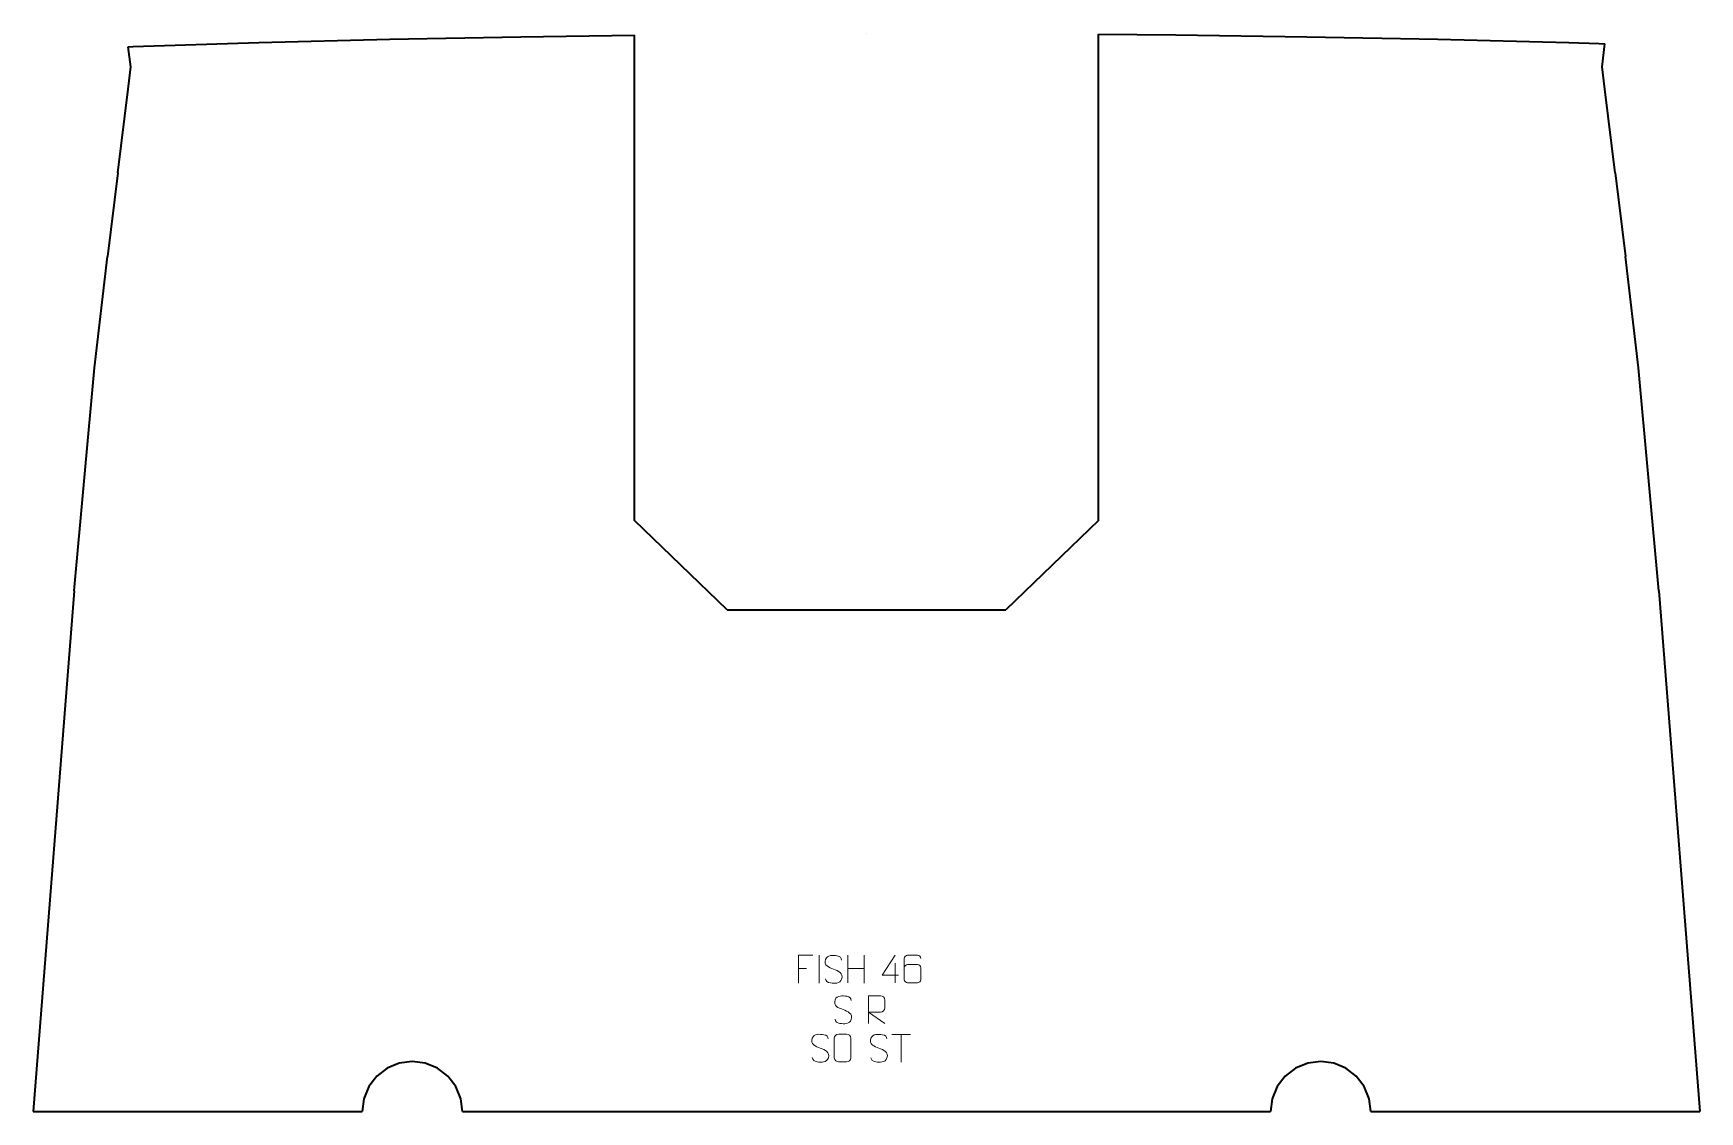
# Model space of a CAD drawing. Header units: millimetres. Extents: x -747 to 747, y -483 to 484.
import ezdxf

# ---------------------------------------------------------------- set-up
doc = ezdxf.new("R2010")
doc.units = ezdxf.units.MM
doc.header["$MEASUREMENT"] = 0
doc.layers.add('layer 1', color=7, linetype='Continuous')
doc.layers.add('layer 2', color=7, linetype='Continuous')

msp = doc.modelspace()

# ---------------------------------------------------------------- linework, layer by layer
at = {"layer": 'layer 1', "color": 250, "lineweight": 9}
for points, knots in [([(-48.0742, -343.1454), (-48.0742, -343.1454), (-60.9482, -343.1454), (-60.9482, -343.1454), (-60.9482, -343.1454), (-60.9482, -343.1454), (-60.9482, -368.099), (-60.9482, -368.099)], [0, 0, 0, 0, 0.333333333, 0.333333333, 0.333333333, 0.333333333, 1, 1, 1, 1]), ([(-29.5112, -355.6221), (-33.7595, -354.1517), (-38.6676, -352.3559), (-36.6625, -346.8356), (-36.6625, -346.8356), (-35.159, -342.6957), (-29.9454, -343.0842), (-26.3418, -343.6853), (-26.3418, -343.6853), (-23.4812, -344.1625), (-22.6165, -345.3757), (-22.3059, -347.4598)], [0, 0, 0, 0, 0.25, 0.25, 0.25, 0.25, 0.5, 0.5, 0.5, 0.5, 1, 1, 1, 1]), ([(28.7297, -361.113), (28.7297, -361.113), (13.908, -361.113), (13.908, -361.113), (13.908, -361.113), (13.908, -361.113), (25.7856, -343.0425), (25.7856, -343.0425)], [0, 0, 0, 0, 0.333333333, 0.333333333, 0.333333333, 0.333333333, 1, 1, 1, 1]), ([(48.7488, -345.9889), (48.7247, -344.6494), (47.3685, -342.9962), (45.7966, -343.0305), (45.7966, -343.0305), (42.8118, -343.0308), (39.8266, -343.0308), (36.8412, -343.0305), (36.8412, -343.0305), (35.6221, -343.0156), (33.8939, -344.4532), (33.8889, -345.9889), (33.8889, -345.9889), (33.8892, -352.3494), (33.8892, -358.7102), (33.8889, -365.0709), (33.8889, -365.0709), (33.8936, -366.2338), (35.6221, -368.0049), (36.8412, -368.0293), (36.8412, -368.0293), (39.8266, -368.029), (42.8118, -368.029), (45.7966, -368.0293), (45.7966, -368.0293), (47.0747, -367.9855), (48.7444, -366.371), (48.7488, -365.0709), (48.7488, -365.0709), (48.7488, -361.4876), (48.7488, -357.9045), (48.7488, -354.3218), (48.7488, -354.3218), (48.7103, -352.8436), (47.1276, -351.4107), (45.7966, -351.4127), (45.7966, -351.4127), (42.8118, -351.4124), (39.8266, -351.4124), (36.8412, -351.4127), (36.8412, -351.4127), (35.5117, -351.4077), (33.8687, -352.915), (33.9104, -354.3435)], [0, 0, 0, 0, 0.083333333, 0.083333333, 0.083333333, 0.083333333, 0.166666667, 0.166666667, 0.166666667, 0.166666667, 0.25, 0.25, 0.25, 0.25, 0.333333333, 0.333333333, 0.333333333, 0.333333333, 0.416666667, 0.416666667, 0.416666667, 0.416666667, 0.5, 0.5, 0.5, 0.5, 0.583333333, 0.583333333, 0.583333333, 0.583333333, 0.666666667, 0.666666667, 0.666666667, 0.666666667, 0.75, 0.75, 0.75, 0.75, 0.833333333, 0.833333333, 0.833333333, 0.833333333, 1, 1, 1, 1]), ([(-29.5112, -355.6222), (-25.4926, -357.2689), (-20.4631, -359.1572), (-22.2971, -364.5175), (-22.2971, -364.5175), (-23.7569, -368.7839), (-28.6677, -368.5272), (-32.3938, -367.9725), (-32.3938, -367.9725), (-35.1438, -367.5627), (-36.3647, -366.3492), (-36.7427, -364.237)], [0, 0, 0, 0, 0.25, 0.25, 0.25, 0.25, 0.5, 0.5, 0.5, 0.5, 1, 1, 1, 1]), ([(-20.9415, -391.89), (-25.1898, -390.4196), (-30.0979, -388.6238), (-28.0928, -383.1035), (-28.0928, -383.1035), (-26.5893, -378.9636), (-21.3757, -379.3521), (-17.7721, -379.9532), (-17.7721, -379.9532), (-14.9115, -380.4304), (-14.0468, -381.6436), (-13.7362, -383.7277)], [0, 0, 0, 0, 0.25, 0.25, 0.25, 0.25, 0.5, 0.5, 0.5, 0.5, 1, 1, 1, 1]), ([(1.7265, -404.3668), (1.7265, -404.3668), (1.7265, -379.4133), (1.7265, -379.4133), (1.7265, -379.4133), (5.3213, -379.4133), (8.9168, -379.4133), (12.512, -379.4133), (12.512, -379.4133), (14.8373, -379.451), (16.3946, -380.941), (16.3905, -383.3074), (16.3905, -383.3074), (16.3901, -385.3429), (16.3901, -388.4023), (16.3905, -390.4383), (16.3905, -390.4383), (16.384, -392.3138), (14.5717, -394.2556), (12.5622, -394.2747), (12.5622, -394.2747), (12.5622, -394.2747), (1.7265, -394.2747), (1.7265, -394.2747), (1.7265, -394.2747), (1.7265, -394.2747), (16.3812, -404.3668), (16.3812, -404.3668)], [0, 0, 0, 0, 0.125, 0.125, 0.125, 0.125, 0.25, 0.25, 0.25, 0.25, 0.375, 0.375, 0.375, 0.375, 0.5, 0.5, 0.5, 0.5, 0.625, 0.625, 0.625, 0.625, 0.75, 0.75, 0.75, 0.75, 1, 1, 1, 1]), ([(-20.9415, -391.8901), (-16.9229, -393.5368), (-11.8934, -395.4251), (-13.7274, -400.7854), (-13.7274, -400.7854), (-15.1872, -405.0518), (-20.098, -404.7951), (-23.8241, -404.2404), (-23.8241, -404.2404), (-26.5741, -403.8306), (-27.795, -402.6171), (-28.173, -400.5049)], [0, 0, 0, 0, 0.25, 0.25, 0.25, 0.25, 0.5, 0.5, 0.5, 0.5, 1, 1, 1, 1]), ([(-41.4489, -426.3652), (-45.6972, -424.8948), (-50.6053, -423.099), (-48.6002, -417.5787), (-48.6002, -417.5787), (-47.0967, -413.4388), (-41.8831, -413.8273), (-38.2795, -414.4284), (-38.2795, -414.4284), (-35.4189, -414.9056), (-34.5542, -416.1188), (-34.2436, -418.2029)], [0, 0, 0, 0, 0.25, 0.25, 0.25, 0.25, 0.5, 0.5, 0.5, 0.5, 1, 1, 1, 1]), ([(-24.9685, -413.8888), (-22.6428, -413.8888), (-20.3167, -413.8888), (-17.9906, -413.8888), (-17.9906, -413.8888), (-16.044, -413.8532), (-14.0526, -415.3448), (-14.0259, -417.7824), (-14.0259, -417.7824), (-14.0263, -423.5293), (-14.0263, -429.2766), (-14.0259, -435.0243), (-14.0259, -435.0243), (-14.1657, -437.3477), (-15.8429, -438.8273), (-17.9906, -438.8381), (-17.9906, -438.8381), (-20.3225, -438.8377), (-22.6544, -438.8377), (-24.9859, -438.8381), (-24.9859, -438.8381), (-26.9109, -438.9435), (-28.883, -437.059), (-28.8718, -435.0417), (-28.8718, -435.0417), (-28.8715, -429.2716), (-28.8715, -423.5019), (-28.8718, -417.7326), (-28.8718, -417.7326), (-28.8676, -415.5945), (-27.1209, -413.8753), (-24.9685, -413.8888)], [0, 0, 0, 0, 0.111111111, 0.111111111, 0.111111111, 0.111111111, 0.222222222, 0.222222222, 0.222222222, 0.222222222, 0.333333333, 0.333333333, 0.333333333, 0.333333333, 0.444444444, 0.444444444, 0.444444444, 0.444444444, 0.555555556, 0.555555556, 0.555555556, 0.555555556, 0.666666667, 0.666666667, 0.666666667, 0.666666667, 0.777777778, 0.777777778, 0.777777778, 0.777777778, 1, 1, 1, 1]), ([(11.1284, -426.387), (6.8801, -424.9166), (1.972, -423.1208), (3.9771, -417.6005), (3.9771, -417.6005), (5.4806, -413.4606), (10.6942, -413.8491), (14.2978, -414.4502), (14.2978, -414.4502), (17.1584, -414.9274), (18.0231, -416.1406), (18.3337, -418.2247)], [0, 0, 0, 0, 0.25, 0.25, 0.25, 0.25, 0.5, 0.5, 0.5, 0.5, 1, 1, 1, 1]), ([(-41.4489, -426.3653), (-37.4303, -428.012), (-32.4008, -429.9003), (-34.2348, -435.2606), (-34.2348, -435.2606), (-35.6946, -439.527), (-40.6054, -439.2703), (-44.3315, -438.7156), (-44.3315, -438.7156), (-47.0815, -438.3058), (-48.3024, -437.0923), (-48.6804, -434.9801)], [0, 0, 0, 0, 0.25, 0.25, 0.25, 0.25, 0.5, 0.5, 0.5, 0.5, 1, 1, 1, 1]), ([(11.1284, -426.3871), (15.147, -428.0338), (20.1765, -429.9221), (18.3425, -435.2824), (18.3425, -435.2824), (16.8827, -439.5488), (11.9719, -439.2921), (8.2458, -438.7374), (8.2458, -438.7374), (5.4958, -438.3276), (4.2749, -437.1141), (3.8969, -435.0019)], [0, 0, 0, 0, 0.25, 0.25, 0.25, 0.25, 0.5, 0.5, 0.5, 0.5, 1, 1, 1, 1])]:
    msp.add_open_spline(points, degree=3, knots=knots, dxfattribs=at)
for points in [[(-42.5112, -343.1351), (-42.5112, -343.1351), (-42.5112, -368.1092), (-42.5112, -368.1092)], [(-16.8329, -343.1453), (-16.8329, -343.1453), (-16.8329, -367.9228), (-16.8329, -367.9228)], [(-2.1896, -343.1453), (-2.1896, -343.1453), (-2.1896, -368.0988), (-2.1896, -368.0988)], [(-60.9482, -355.0251), (-60.9482, -355.0251), (-53.7801, -355.0251), (-53.7801, -355.0251)], [(-16.8329, -355.0276), (-16.8329, -355.0276), (-2.1896, -355.0272), (-2.1896, -355.0272)], [(25.7856, -350.3519), (25.7856, -350.3519), (25.7856, -368.0166), (25.7856, -368.0166)], [(22.6346, -414.1131), (22.6346, -414.1131), (39.6218, -414.1131), (39.6218, -414.1131)], [(31.1284, -439.0431), (31.1284, -439.0431), (31.1284, -414.0896), (31.1284, -414.0896)]]:
    msp.add_open_spline(points, degree=3, dxfattribs=at)
at = {"layer": 'layer 2', "color": 242, "lineweight": 35}
for points in [[(-427.5498, 478.2542), (-427.5498, 478.2542), (-310.05, 480.588), (-310.05, 480.588)], [(-310.05, 480.588), (-310.05, 480.588), (-207.999, 482.0348), (-207.999, 482.0348)], [(-207.9997, 46.588), (-207.9997, 46.588), (-207.9997, 482.035), (-207.9997, 482.035)], [(0, 483.4668), (0, 483.4668), (0, 483.5872), (0, 483.5872)], [(208, 46.588), (208, 46.588), (208, 482.8456), (208, 482.8456)], [(208.0001, 482.8463), (208.0001, 482.8463), (277.5411, 482.2537), (277.5411, 482.2537)], [(277.5411, 482.2537), (277.5411, 482.2537), (395.0517, 480.588), (395.0517, 480.588)], [(395.0517, 480.588), (395.0517, 480.588), (512.5507, 478.2542), (512.5507, 478.2542)], [(-662.4993, 471.5877), (-662.4993, 471.5877), (-657.7948, 471.7343), (-657.7948, 471.7343)], [(-660.0511, 453.4369), (-660.0511, 453.4369), (-662.4993, 471.5877), (-662.4993, 471.5877)], [(-657.7948, 471.7343), (-657.7948, 471.7343), (-545.0345, 475.2539), (-545.0345, 475.2539)], [(-545.0345, 475.2539), (-545.0345, 475.2539), (-427.5498, 478.2542), (-427.5498, 478.2542)], [(512.5507, 478.2542), (512.5507, 478.2542), (630.0354, 475.2539), (630.0354, 475.2539)], [(630.0354, 475.2539), (630.0354, 475.2539), (657.4666, 474.3974), (657.4666, 474.3974)], [(657.4666, 474.3974), (657.4666, 474.3974), (662.5001, 474.2408), (662.5001, 474.2408)], [(660.0522, 453.4369), (660.0522, 453.4369), (662.5001, 474.2408), (662.5001, 474.2408)], [(-662.4993, 433.5881), (-662.4993, 433.5881), (-660.0511, 453.4369), (-660.0511, 453.4369)], [(662.5001, 433.5881), (662.5001, 433.5881), (660.0522, 453.4369), (660.0522, 453.4369)], [(-671.7495, 358.5875), (-671.7495, 358.5875), (-662.4993, 433.5881), (-662.4993, 433.5881)], [(671.7503, 358.5875), (671.7503, 358.5875), (662.5001, 433.5881), (662.5001, 433.5881)], [(-671.7495, 358.5875), (-671.7495, 358.5875), (-680.9997, 283.5872), (-680.9997, 283.5872)], [(671.7503, 358.5875), (671.7503, 358.5875), (681.0005, 283.5872), (681.0005, 283.5872)], [(-692.4999, 183.5875), (-692.4999, 183.5875), (-680.9997, 283.5872), (-680.9997, 283.5872)], [(692.4999, 183.5875), (692.4999, 183.5875), (681.0005, 283.5872), (681.0005, 283.5872)], [(-710.9992, -16.4125), (-710.9992, -16.4125), (-692.4999, 183.5875), (-692.4999, 183.5875)], [(711.0003, -16.4125), (711.0003, -16.4125), (692.4999, 183.5875), (692.4999, 183.5875)], [(-124.9999, -33.4123), (-124.9999, -33.4123), (-207.9997, 46.588), (-207.9997, 46.588)], [(208, 46.588), (208, 46.588), (125.0001, -33.4123), (125.0001, -33.4123)], [(-710.9992, -16.4125), (-710.9992, -16.4125), (-747.4998, -483.4122), (-747.4998, -483.4122)], [(711.0003, -16.4125), (711.0003, -16.4125), (747.4998, -483.4122), (747.4998, -483.4122)], [(-124.9999, -33.4123), (-124.9999, -33.4123), (125.0001, -33.4123), (125.0001, -33.4123)], [(-430, -444.4414), (-430, -444.4414), (-439.3193, -451.5929), (-439.3193, -451.5929)], [(-419.1461, -439.9458), (-419.1461, -439.9458), (-430, -444.4414), (-430, -444.4414)], [(-407.4993, -438.4125), (-407.4993, -438.4125), (-419.1461, -439.9458), (-419.1461, -439.9458)], [(-395.8533, -439.9458), (-395.8533, -439.9458), (-407.4993, -438.4125), (-407.4993, -438.4125)], [(-384.9994, -444.4414), (-384.9994, -444.4414), (-395.8533, -439.9458), (-395.8533, -439.9458)], [(-375.6798, -451.5929), (-375.6798, -451.5929), (-384.9994, -444.4414), (-384.9994, -444.4414)], [(385.0003, -444.4414), (385.0003, -444.4414), (375.6809, -451.5929), (375.6809, -451.5929)], [(395.8533, -439.9458), (395.8533, -439.9458), (385.0003, -444.4414), (385.0003, -444.4414)], [(407.5001, -438.4125), (407.5001, -438.4125), (395.8533, -439.9458), (395.8533, -439.9458)], [(419.1473, -439.9458), (419.1473, -439.9458), (407.5001, -438.4125), (407.5001, -438.4125)], [(430, -444.4414), (430, -444.4414), (419.1473, -439.9458), (419.1473, -439.9458)], [(439.3205, -451.5929), (439.3205, -451.5929), (430, -444.4414), (430, -444.4414)], [(-446.4709, -460.9123), (-446.4709, -460.9123), (-450.9665, -471.765), (-450.9665, -471.765)], [(-439.3193, -451.5929), (-439.3193, -451.5929), (-446.4709, -460.9123), (-446.4709, -460.9123)], [(-368.5285, -460.9123), (-368.5285, -460.9123), (-375.6798, -451.5929), (-375.6798, -451.5929)], [(-364.0329, -471.765), (-364.0329, -471.765), (-368.5285, -460.9123), (-368.5285, -460.9123)], [(368.5294, -460.9123), (368.5294, -460.9123), (364.0338, -471.765), (364.0338, -471.765)], [(375.6809, -451.5929), (375.6809, -451.5929), (368.5294, -460.9123), (368.5294, -460.9123)], [(446.4709, -460.9123), (446.4709, -460.9123), (439.3205, -451.5929), (439.3205, -451.5929)], [(450.9676, -471.765), (450.9676, -471.765), (446.4709, -460.9123), (446.4709, -460.9123)], [(-450.9665, -471.765), (-450.9665, -471.765), (-452.4998, -483.4122), (-452.4998, -483.4122)], [(-362.4996, -483.4122), (-362.4996, -483.4122), (-364.0329, -471.765), (-364.0329, -471.765)], [(364.0338, -471.765), (364.0338, -471.765), (362.5004, -483.4122), (362.5004, -483.4122)], [(452.4998, -483.4122), (452.4998, -483.4122), (450.9676, -471.765), (450.9676, -471.765)], [(-747.4998, -483.4122), (-747.4998, -483.4122), (-527.4993, -483.4122), (-527.4993, -483.4122)], [(-527.4993, -483.4122), (-527.4993, -483.4122), (-452.4998, -483.4122), (-452.4998, -483.4122)], [(-362.4996, -483.4122), (-362.4996, -483.4122), (-287.4992, -483.4122), (-287.4992, -483.4122)], [(-287.4992, -483.4122), (-287.4992, -483.4122), (287.5001, -483.4122), (287.5001, -483.4122)], [(287.5001, -483.4122), (287.5001, -483.4122), (362.5004, -483.4122), (362.5004, -483.4122)], [(452.4998, -483.4122), (452.4998, -483.4122), (527.5002, -483.4122), (527.5002, -483.4122)], [(527.5002, -483.4122), (527.5002, -483.4122), (747.4998, -483.4122), (747.4998, -483.4122)]]:
    msp.add_open_spline(points, degree=3, dxfattribs=at)

doc.saveas('drawing.dxf')
